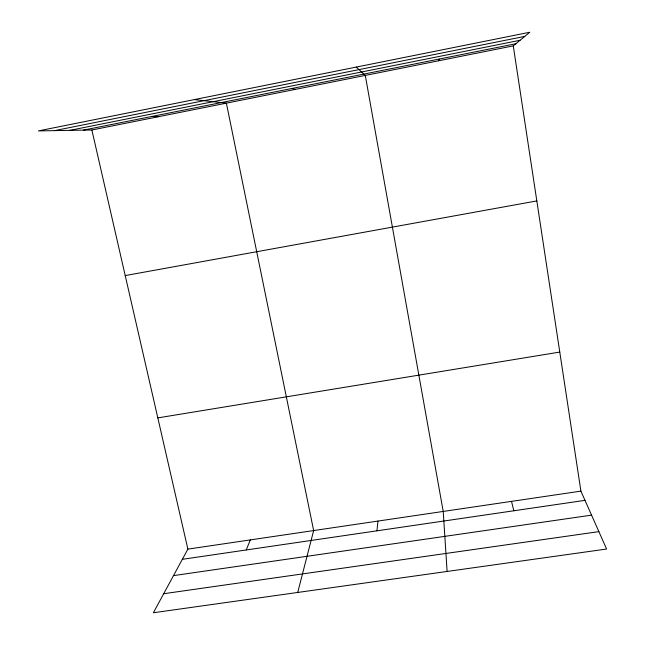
<?xml version="1.0" encoding="UTF-8"?>
<svg xmlns="http://www.w3.org/2000/svg" width="645" height="645" viewBox="0 0 645 645"><rect width="100%" height="100%" fill="white"/><g stroke="black" fill="none" stroke-linecap="round" stroke-linejoin="round"><path stroke-width="0.97" d="M376.954 530.819L377.946 521.071M297.716 592.457L313.647 530.561L226.371 103.152L194.355 99.596M438.648 60.783L439.205 59.058M246.237 549.967L250.3 539.913M91.872 129.992L187.88 549.121L153.373 612.75L606.598 549.032L580.903 491.127L513.275 45.884L529.779 32.25L38.402 130.903L91.872 129.992L513.275 45.884M54.527 130.629L524.772 36.386M69.765 130.371L520.063 40.28M83.382 130.137L515.871 43.739M125.219 275.576L536.817 200.917M157.815 417.887L559.779 352.073M187.88 549.121L580.903 491.127M182.35 559.32L584.999 500.351M173.513 575.614L591.554 515.137M163.693 593.722L598.874 531.633M151.777 116.479L158.581 116.681M291.992 88.462L295.265 89.397M356.29 67.08L365.288 75.425L443.22 511.445L447.106 571.454M511.517 501.367L513.847 510.776"/></g></svg>
